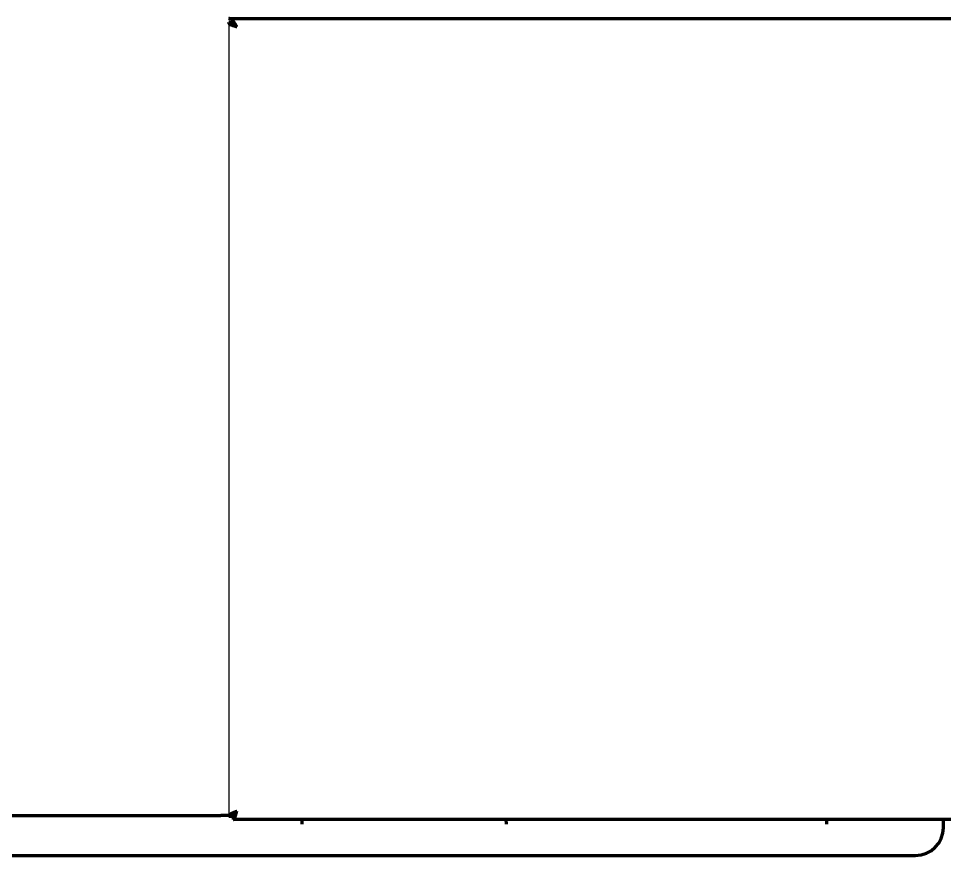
# Model space of a CAD drawing. Header units: inches. Extents: x -2898 to 7248, y 606 to 5598.
# Drawn here: x 2758.8 to 2988.8, y 2417.9 to 2625.9 of the extents above; entities that cross this region are included whole.
import ezdxf

# ---------------------------------------------------------------- set-up
doc = ezdxf.new("R2010")
doc.units = ezdxf.units.IN

msp = doc.modelspace()

# ---------------------------------------------------------------- linework, layer by layer
at = {"linetype": 'Continuous', "lineweight": 70}
for p, q in [((2811.05, 2625.84), (3361.05, 2625.84)), ((2811.05, 2624.75), (2811.05, 2624.86)), ((2811.05, 2624.74), (2811.43, 2624.74)), ((2812.05, 2625.94), (2812.05, 2625.84)), ((2812.8, 2428.39), (2812.53, 2428.39)), ((2643.05, 2427.84), (2809.05, 2427.84)), ((2811.05, 2427.84), (2809.05, 2427.84)), ((2811.05, 2427.64), (2811.05, 2427.84)), ((2811.05, 2427.64), (2812.05, 2427.64)), ((2812.32, 2427.89), (2812.16, 2427.89)), ((2812.25, 2426.84), (2812.25, 2427.84)), ((3359.85, 2426.84), (2812.25, 2426.84)), ((2829.2, 2426.84), (2829.17, 2425.65)), ((2879.89, 2426.84), (2879.92, 2425.65)), ((2959.53, 2426.84), (2959.5, 2425.65)), ((2988.55, 2424.87), (2988.55, 2426.84)), ((2727.52, 2417.89), (2981.57, 2417.89))]:
    msp.add_line(p, q, dxfattribs=at)
msp.add_line((2811.05, 2624.74), (2811.05, 2427.84))
msp.add_ellipse((2981.52, 2424.92), major_axis=(4.99, -4.99), ratio=0.992433, start_param=5.501585, end_param=7.064785, dxfattribs=at)
for points in [[(2813.05, 2623.84), (2813.02, 2623.88), (2812.98, 2623.96), (2812.9, 2624.07), (2812.83, 2624.18), (2812.76, 2624.29), (2812.69, 2624.4), (2812.62, 2624.5), (2812.55, 2624.61), (2812.48, 2624.71), (2812.4, 2624.81), (2812.33, 2624.91), (2812.26, 2625), (2812.19, 2625.09), (2812.12, 2625.18), (2812.05, 2625.26), (2811.98, 2625.34), (2811.9, 2625.41), (2811.83, 2625.48), (2811.76, 2625.54), (2811.69, 2625.59), (2811.62, 2625.65), (2811.55, 2625.69), (2811.48, 2625.73), (2811.4, 2625.77), (2811.33, 2625.79), (2811.26, 2625.82), (2811.19, 2625.83), (2811.12, 2625.84), (2811.07, 2625.84), (2811.05, 2625.84)], [(2813.05, 2623.84), (2813.02, 2623.86), (2812.98, 2623.9), (2812.9, 2623.96), (2812.83, 2624.01), (2812.76, 2624.07), (2812.69, 2624.12), (2812.62, 2624.17), (2812.55, 2624.23), (2812.48, 2624.28), (2812.4, 2624.33), (2812.33, 2624.38), (2812.26, 2624.42), (2812.19, 2624.47), (2812.12, 2624.51), (2812.05, 2624.55), (2811.98, 2624.59), (2811.9, 2624.63), (2811.83, 2624.66), (2811.76, 2624.69), (2811.69, 2624.72), (2811.62, 2624.74), (2811.55, 2624.77), (2811.48, 2624.79), (2811.4, 2624.8), (2811.33, 2624.82), (2811.26, 2624.83), (2811.19, 2624.84), (2811.12, 2624.84), (2811.07, 2624.84), (2811.05, 2624.84)], [(2811.05, 2624.74), (2811.05, 2624.73), (2811.05, 2624.71), (2811.06, 2624.68), (2811.07, 2624.65), (2811.09, 2624.62), (2811.11, 2624.59), (2811.14, 2624.56), (2811.18, 2624.53), (2811.22, 2624.5), (2811.26, 2624.47), (2811.31, 2624.44), (2811.37, 2624.41), (2811.43, 2624.38), (2811.49, 2624.35), (2811.56, 2624.32), (2811.63, 2624.29), (2811.71, 2624.26), (2811.79, 2624.23), (2811.87, 2624.2), (2811.96, 2624.17), (2812.05, 2624.14), (2812.14, 2624.11), (2812.23, 2624.08), (2812.33, 2624.05), (2812.43, 2624.02), (2812.53, 2623.99), (2812.63, 2623.96), (2812.73, 2623.93), (2812.84, 2623.9), (2812.94, 2623.87), (2813.01, 2623.85), (2813.05, 2623.84)], [(2812.05, 2624.74), (2812.05, 2624.73), (2812.05, 2624.71), (2812.05, 2624.68), (2812.06, 2624.65), (2812.07, 2624.62), (2812.08, 2624.59), (2812.1, 2624.56), (2812.11, 2624.53), (2812.13, 2624.5), (2812.16, 2624.47), (2812.18, 2624.44), (2812.21, 2624.41), (2812.24, 2624.38), (2812.27, 2624.35), (2812.3, 2624.32), (2812.34, 2624.29), (2812.38, 2624.26), (2812.42, 2624.23), (2812.46, 2624.2), (2812.5, 2624.17), (2812.55, 2624.14), (2812.59, 2624.11), (2812.64, 2624.08), (2812.69, 2624.05), (2812.74, 2624.02), (2812.79, 2623.99), (2812.84, 2623.96), (2812.89, 2623.93), (2812.94, 2623.9), (2812.99, 2623.87), (2813.03, 2623.85), (2813.05, 2623.84)], [(2813.05, 2428.84), (2813.01, 2428.83), (2812.94, 2428.8), (2812.83, 2428.76), (2812.72, 2428.72), (2812.62, 2428.68), (2812.51, 2428.64), (2812.41, 2428.6), (2812.31, 2428.55), (2812.21, 2428.51), (2812.11, 2428.47), (2812.02, 2428.43), (2811.92, 2428.39), (2811.84, 2428.35), (2811.75, 2428.31), (2811.67, 2428.26), (2811.59, 2428.22), (2811.52, 2428.18), (2811.45, 2428.14), (2811.39, 2428.1), (2811.33, 2428.06), (2811.28, 2428.02), (2811.23, 2427.97), (2811.19, 2427.93), (2811.15, 2427.89), (2811.12, 2427.85), (2811.09, 2427.81), (2811.07, 2427.77), (2811.06, 2427.73), (2811.05, 2427.68), (2811.05, 2427.66), (2811.05, 2427.64)], [(2813.05, 2428.84), (2813.03, 2428.83), (2812.99, 2428.8), (2812.94, 2428.76), (2812.89, 2428.72), (2812.83, 2428.68), (2812.78, 2428.64), (2812.73, 2428.6), (2812.68, 2428.55), (2812.63, 2428.51), (2812.58, 2428.47), (2812.53, 2428.43), (2812.49, 2428.39), (2812.44, 2428.35), (2812.4, 2428.31), (2812.36, 2428.26), (2812.32, 2428.22), (2812.28, 2428.18), (2812.25, 2428.14), (2812.22, 2428.1), (2812.19, 2428.06), (2812.16, 2428.02), (2812.14, 2427.97), (2812.12, 2427.93), (2812.1, 2427.89), (2812.08, 2427.85), (2812.07, 2427.81), (2812.06, 2427.77), (2812.05, 2427.73), (2812.05, 2427.68), (2812.05, 2427.66), (2812.05, 2427.64)], [(2812.25, 2427.84), (2812.26, 2427.84), (2812.27, 2427.84), (2812.3, 2427.85), (2812.33, 2427.86), (2812.35, 2427.86), (2812.38, 2427.88), (2812.41, 2427.89), (2812.43, 2427.91), (2812.46, 2427.93), (2812.49, 2427.95), (2812.51, 2427.98), (2812.54, 2428), (2812.57, 2428.03), (2812.59, 2428.07), (2812.62, 2428.1), (2812.65, 2428.14), (2812.67, 2428.17), (2812.7, 2428.21), (2812.73, 2428.26), (2812.75, 2428.3), (2812.78, 2428.34), (2812.81, 2428.39), (2812.83, 2428.44), (2812.86, 2428.48), (2812.89, 2428.53), (2812.91, 2428.58), (2812.94, 2428.64), (2812.97, 2428.69), (2812.99, 2428.74), (2813.02, 2428.79), (2813.04, 2428.83), (2813.05, 2428.84)], [(2812.25, 2426.84), (2812.26, 2426.84), (2812.27, 2426.85), (2812.3, 2426.85), (2812.33, 2426.87), (2812.35, 2426.89), (2812.38, 2426.91), (2812.41, 2426.94), (2812.43, 2426.98), (2812.46, 2427.02), (2812.49, 2427.06), (2812.51, 2427.11), (2812.54, 2427.17), (2812.57, 2427.22), (2812.59, 2427.29), (2812.62, 2427.36), (2812.65, 2427.43), (2812.67, 2427.5), (2812.7, 2427.58), (2812.73, 2427.67), (2812.75, 2427.75), (2812.78, 2427.84), (2812.81, 2427.93), (2812.83, 2428.03), (2812.86, 2428.13), (2812.89, 2428.22), (2812.91, 2428.33), (2812.94, 2428.43), (2812.97, 2428.53), (2812.99, 2428.63), (2813.02, 2428.74), (2813.04, 2428.81), (2813.05, 2428.84)]]:
    msp.add_open_spline(points, degree=3, dxfattribs=at)

doc.saveas('drawing.dxf')
